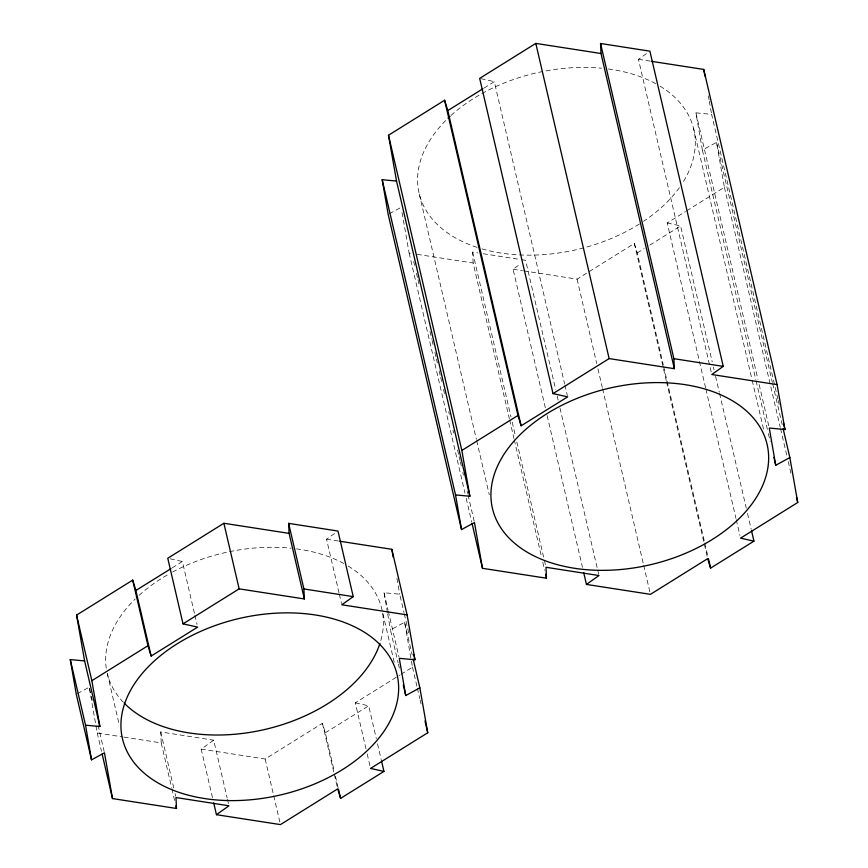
<?xml version="1.0" encoding="UTF-8"?>
<svg xmlns="http://www.w3.org/2000/svg" width="868" height="868" viewBox="0 0 868 868"><rect width="100%" height="100%" fill="white"/><g stroke="black" fill="none" stroke-linecap="round" stroke-linejoin="round"><path stroke-width="0.65" stroke-dasharray="4.34 3.25" d="M711.185 371.884L638.447 59.317L647.81 52.666M545.321 407.71L513.096 269.232L520.399 264.046M339.052 592.974L326.542 539.191L335.905 532.529M212.476 797.638L201.192 749.106L213.691 740.209L227.123 797.931M484.094 88.015L494.304 81.657L564.591 383.667M523.762 270.881L577.09 279.138L634.345 243.431L637.253 252.924L663.336 365.016M705.575 387.812L667.21 222.957L685.503 211.553M686.653 210.837L724.389 187.304L716.512 142.395L702.386 150.066L755.778 379.544M637.253 252.924L644.099 248.66M649.796 245.112L680.599 225.94L712.205 361.782M172.179 567.889L182.388 561.531L194.606 614.001M201.192 749.106L265.174 759.012L322.429 723.304L325.337 732.787L334.191 770.827M365.981 748.748L355.294 702.83L399.898 675.011M401.038 674.306L412.474 667.166L404.596 622.269L390.47 629.94L398.097 662.729M325.337 732.787L368.683 705.814L376.321 738.614M389.363 213.734L399.942 207.994M77.447 693.608L89.209 687.228M702.386 150.066L695.93 112.862L711.619 114.337L777.912 399.204M387.475 612.667L384.025 592.735L399.703 594.211L403.978 612.569M638.447 59.317L650.447 61.172M402.036 212.584L409.143 253.109L411.812 253.521M417.139 254.346L473.136 263.015L509.353 418.636M513.096 269.232L522.428 270.675M326.542 539.191L338.531 541.046M89.437 688.53L97.227 732.983L122.562 736.899M123.896 737.106L161.22 742.889L171.604 787.493M473.136 263.015L472.637 252.089L477.932 252.913M483.226 253.738L520.312 259.51M521.635 259.716L525.607 260.346L555.683 389.58M161.22 742.889L160.721 731.952L213.691 740.209M480.905 78.673L494.304 81.657M667.21 222.957L680.599 225.94M170.204 558.808L182.388 561.531M355.294 702.83L368.683 705.814M778.216 400.517L779.139 404.477M716.512 142.395L772.368 382.419M772.672 383.743L782.187 424.626M724.389 187.304L780.245 427.327M780.549 428.64L786.994 456.34M788.22 461.613L790.987 473.483M695.93 112.862L757.927 379.262M759.153 384.535L768.972 426.741M756.093 380.857L768.061 432.297M768.364 433.609L770.209 441.53M693.586 128.518L751.894 379.099M752.198 380.412L763.558 429.204M713.431 367.055L714.049 369.692M715.579 376.289L719.268 392.119M719.572 393.432L746.274 508.171M747.5 513.444L751.189 529.274M705.879 389.135L735.955 518.37M736.259 519.693L739.948 535.523M663.651 366.339L704.469 541.74M704.773 543.064L708.147 557.571M634.345 243.431L666.255 380.585M666.57 381.909L707.387 557.31M577.09 279.138L596.728 363.54M597.954 368.824L602.251 387.28M602.566 388.604L643.383 564.005M643.687 565.328L650.132 593.018M564.894 384.991L567.346 395.537M557.213 396.177L558.135 400.137M559.979 408.047L598.649 574.215M547.165 415.62L582.461 567.281M472.637 252.089L511.002 416.933M512.229 422.217L515.603 436.723M516.829 441.996L544.149 559.372M544.453 560.685L545.375 564.645M509.657 419.96L513.954 438.427M514.257 439.74L541.578 557.115M542.804 562.388L544.648 570.309M419.298 194.02L476.38 439.316M476.695 440.64L489.27 494.717M413.7 261.42L414.622 265.38M416.456 273.29L417.692 278.574M417.996 279.887L418.918 283.847M429.964 331.326L431.808 339.236M432.112 340.549L433.034 344.509M434.879 352.419L436.105 357.703M436.409 359.016L437.331 362.976M439.175 370.886L440.401 376.159M440.705 377.482L441.628 381.432M443.472 389.352L445.002 395.938M448.68 411.768L449.298 414.405M452.977 430.235L453.595 432.872M457.588 450.015L458.814 455.288M459.118 456.611L460.04 460.561M460.344 461.884L461.266 465.845M462.807 472.431L463.414 475.067M467.103 490.897L467.711 493.534M468.015 494.858L474.156 521.234M409.143 253.109L464.998 493.132M466.224 498.406L471.747 522.145M404.282 613.882L409.175 634.866M404.596 622.269L412.224 655.058M412.474 667.166L417.052 686.848M417.356 688.161L419.797 698.653M420.112 699.966L421.023 703.905M384.025 592.735L387.985 609.792M388.289 611.094L398.976 657.011M398.412 664.042L399.323 667.98M382.896 613.633L394.191 662.175M377.537 743.854L381.204 759.598M339.355 594.287L341.493 603.466M367.207 753.988L369.952 765.793M335.417 776.079L338.162 787.884M322.429 723.304L334.028 773.149M334.332 774.462L337.392 787.58M265.174 759.012L273.42 794.426M273.724 795.739L279.832 821.974M194.909 615.314L197.047 624.493M227.427 799.244L228.653 804.484M160.721 731.952L173.85 788.361M175.076 793.612L175.683 796.227M171.907 788.806L174.652 800.611M107.393 673.894L119.296 725.051M89.513 688.541L91.032 695.094M91.335 696.407L92.258 700.346M98.051 725.268L104.16 751.504M97.227 732.983L101.502 751.352M708.375 95.849L709.069 99.809M709.297 101.133L711.619 114.337M396.926 578.359L399.703 594.211M387.703 613.991L390.47 629.94M660.114 86.192A141.007 90.63 -13.1 0 1 682.183 183.517M679.362 187.662A141.007 90.63 -13.1 0 1 643.492 221.34M639.38 223.998A141.007 90.63 -13.1 0 1 481.762 248.834M477.064 247.38A141.007 90.63 -13.1 0 1 447.107 119.144M451.024 115.444A141.007 90.63 -13.1 0 1 601.622 68.214M608.349 68.973A141.007 90.63 -13.1 0 1 655.676 83.643M348.198 566.066A141.007 90.63 -13.1 0 1 380.705 640.953M123.386 702.31A141.007 90.63 -13.1 0 1 107.231 673.253M106.276 668.23A141.007 90.63 -13.1 0 1 135.191 599.007M139.108 595.318A141.007 90.63 -13.1 0 1 169.01 573.998M172.537 572.066A141.007 90.63 -13.1 0 1 291.062 548.218M296.444 548.847A141.007 90.63 -13.1 0 1 343.761 563.506"/><path stroke-width="1.3" d="M289.087 533.364L223.879 523.274L167.763 558.265L183.029 623.853L239.145 588.862L304.353 598.953L289.087 533.364L288.632 523.361L337.988 531.053L353.243 596.641L341.797 604.779L407.092 614.891L414.969 659.799L399.28 658.324L405.736 695.528L419.862 687.857L413.146 658.996M601.003 53.501L535.795 43.4L479.678 78.391L553.024 393.595L609.141 358.592L674.349 368.694L601.003 53.501L600.548 43.487L649.893 51.179L723.25 366.383L711.803 374.52L777.088 384.622L784.965 429.53L769.276 428.054L775.732 465.27L789.858 457.588L783.11 428.575M213.702 802.889L216.447 814.694L228.957 805.797L175.987 797.54L176.486 808.477L112.493 798.571L102.12 753.966M583.687 572.555L586.442 584.424L598.953 575.538L545.983 567.281L546.482 578.218L482.489 568.312L472.062 523.469M396.535 181.054L382.18 179.709L455.526 494.912L469.881 496.257L396.535 181.054L388.495 135.245L444.611 100.243L447.79 110.605L521.136 425.808L567.65 396.86L553.024 393.595M447.79 110.605L482.955 88.72M84.619 660.928L70.265 659.582L85.531 725.171L99.885 726.516L84.619 660.928L76.579 615.108L132.695 580.117L135.875 590.479L151.141 656.067L197.654 627.119L183.029 623.853M135.875 590.479L171.05 568.594M99.885 726.516L91.845 680.696L147.961 645.705L132.695 580.117M469.881 496.257L461.841 450.438L517.957 415.446L444.611 100.243M419.862 687.857L427.74 732.755L370.56 768.419L383.949 771.402L381.508 760.91M789.858 457.588L797.735 502.496L740.556 538.16L753.945 541.144L751.493 530.587M216.447 814.694L280.44 824.6L337.695 788.893L340.603 798.376L383.949 771.402M586.442 584.424L650.436 594.341L707.691 558.634L710.599 568.117L753.945 541.144M382.18 179.709L388.18 214.374L461.537 529.578L474.46 522.547L482.489 568.312M70.265 659.582L76.275 694.248L91.531 759.836L104.464 752.816L112.493 798.571M651.77 61.378L703.742 69.429L777.088 384.622M339.865 541.252L391.826 549.303L407.092 614.891M600.548 43.487L673.894 358.69L723.25 366.383M288.632 523.361L303.898 588.949L353.243 596.641M517.957 415.446L521.136 425.808M147.961 645.705L151.141 656.067M783.435 422.933L784.965 429.53M796.509 497.223L797.735 502.496M773.887 457.349L775.732 465.27M708.451 558.884L710.599 568.117M535.795 43.4L609.141 358.592M545.56 574.258L546.482 578.218M388.495 135.245L461.841 450.438M413.754 654.548L414.969 659.799M424.994 720.95L427.74 732.755M403.294 685.036L405.736 695.528M338.466 789.196L340.603 798.376M223.879 523.274L239.145 588.862M175.878 805.851L176.486 808.477M76.579 615.108L91.845 680.696M703.742 69.429L704.903 76.037M391.826 549.303L393.215 557.223M455.526 494.912L461.537 529.578M85.531 725.171L91.531 759.836M673.894 358.69L674.349 368.694M303.898 588.949L304.353 598.953M448.062 118.211A141.007 90.63 -13.1 0 1 450.025 116.355M379.956 643.383A141.007 90.63 -13.1 0 1 265.337 729.359A141.007 90.63 -13.1 0 1 124.276 703.221M576.287 568.54A141.007 90.63 -13.1 0 0 767.518 446.315A141.007 90.63 -13.1 0 0 545.571 414.546A141.007 90.63 -13.1 0 0 576.287 568.54M203.741 798.419A141.007 90.63 -13.1 0 0 397.837 678.364A141.007 90.63 -13.1 0 0 177.799 643.416A141.007 90.63 -13.1 0 0 203.741 798.419"/></g></svg>
